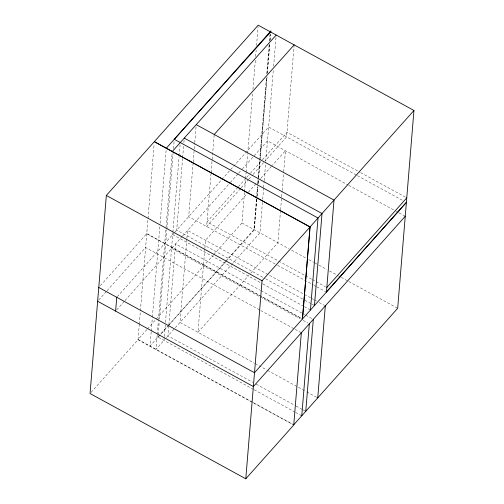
<?xml version="1.0" encoding="UTF-8"?>
<svg xmlns="http://www.w3.org/2000/svg" width="504" height="504" viewBox="0 0 504 504"><rect width="100%" height="100%" fill="white"/><g stroke="black" fill="none" stroke-linecap="round" stroke-linejoin="round"><path stroke-width="0.38" stroke-dasharray="2.52 1.89" d="M91.098 392.351L138.014 339.753L139.236 324.897M139.299 324.116L140.377 311.315M140.395 310.823L154.136 143.999M151.175 331.979L150.016 346.053L252.441 402.142M151.238 331.197L152.328 317.904M152.397 317.123L159.85 226.435M160.108 223.303L166.213 149.033M157.16 335.299L156.007 349.335L164.002 340.37L164.254 337.252M157.223 334.517L158.313 321.262M158.376 320.487L165.986 227.94M166.049 227.159L172.267 151.528M253.543 389.409L158.01 337.094L158.136 335.525M158.199 334.744L159.232 322.239M159.491 319.108L166.818 229.982M166.881 229.2L173.118 153.361M173.502 148.667L174.145 140.849M164.317 336.47L165.407 323.221M165.476 322.44L172.828 233.012M172.891 232.231L179.109 156.605M179.172 155.824L180.067 144.906M168.827 325.754L167.996 335.891L252.718 382.29M168.89 324.973L175.562 243.892L260.284 290.285M182.593 158.357L176.696 230.089L264.865 278.372M182.656 157.582L183.62 145.883M183.872 142.764L184.13 139.646M186.845 239.028L179.985 322.453L254.407 363.208M186.908 238.247L187.551 230.448L313.608 299.483M193.108 162.849L188.685 216.651L276.879 264.947M193.171 162.074L194.197 149.6M194.261 148.819L194.708 143.357M194.777 142.582L196.182 125.427M204.813 248.863L197.952 332.294L248.636 275.48M204.876 248.088L205.519 240.288L247.836 192.849M211.012 173.508L206.653 226.491L240.616 188.42M211.075 172.727L214.219 134.486M213.759 254.602L241.952 223.001L244.459 192.509M244.522 191.728L245.555 179.222M245.618 178.441L246.065 172.966M246.128 172.185L247.609 154.205M247.672 153.418L252.561 94.002M252.945 89.309L255.389 59.598M255.641 56.473L256.158 50.217M256.542 45.53L258.086 26.762M256.442 199.074L253.934 229.566L225.628 261.293M256.505 198.292L258.048 179.525M258.111 178.744L259.585 160.763M259.654 159.982L266.465 77.106M266.723 73.981L269.104 45.051M269.426 41.139L269.936 34.889M256.857 199.301L254.35 229.792L227.121 260.114M257.116 196.176L257.884 186.789M258.142 183.664L258.401 180.539M258.659 177.408L260.007 160.99M260.07 160.209L266.95 76.551M267.208 73.427L269.583 44.497M269.905 40.591L270.421 34.335M262.427 202.35L259.919 232.842L232.754 263.296M262.678 199.319L263.586 188.282M263.649 187.494L264.153 181.383M264.216 180.602L265.753 161.891M265.816 161.116L273.3 70.125M273.615 66.314L276.123 35.822M280.52 210.716L277.893 242.682L250.721 273.137M280.583 209.935L282.12 191.224M282.183 190.443L283.658 172.513M283.721 171.732L285.453 150.683L272.393 165.325M294.153 44.881L286.587 136.88L265.167 160.896M254.249 228.362L256.7 199.351M256.964 196.22L257.758 186.808M258.023 183.67L258.287 180.539M258.552 177.402L259.944 160.933M260.209 157.802L267.026 77.049M267.353 73.124L269.804 44.119M270.138 40.194L270.667 33.925M100.34 285.699L146.765 233.661L301.115 318.188M98.683 300.088L106.502 291.318M107.024 290.739L145.599 247.489L260.001 310.143M117.262 296.711L174.352 232.716M174.875 232.13L268.619 127.04L356.813 175.335M116.651 309.928L124.513 301.115M124.992 300.573L182.335 236.294M182.643 235.948L230.303 182.524M230.391 182.423L238.159 173.716M238.682 173.13L241.882 169.539M242.348 169.023L267.485 140.843L348.106 184.993M237.857 187.337L207.031 221.886L277.943 260.719M238.379 186.751L246.217 177.962M246.739 177.377L249.871 173.861M250.393 173.282L261.891 160.392M262.414 159.806L286.965 132.281L359.944 172.248M241.132 187.834L248.447 179.638M248.97 179.052L252.63 174.951M253.153 174.365L264.644 161.482M248.359 192.263L260.379 178.794M260.902 178.208L271.87 165.911M146.941 329.515L138.065 339.463L150.016 346.053L167.441 326.516M147.464 328.929L213.242 255.188M167.971 325.93L225.105 261.878M166.496 337.573L174.787 328.28M175.298 327.707L232.237 263.875M158.01 337.094L168.481 325.426M169.004 324.847L226.598 260.7M360.631 172.626L405.386 197.127M357.475 175.701L402.942 200.598M348.768 185.352L395.609 211.006M396.295 211.378L398.362 212.512M399.048 212.89L405.248 216.285M241.952 223.001L288.905 248.718M291.659 250.223L306.117 258.142M308.87 259.648L314.376 262.666M315.069 263.044L326.768 269.451M329.528 270.963L337.787 275.486M338.474 275.864L340.54 276.992M341.227 277.37L348.113 281.137M348.799 281.516L397.681 308.284M278.63 261.097L304.794 275.423M305.481 275.801L311.68 279.197M312.367 279.575L325.445 286.738M277.565 265.325L313.368 284.93M314.055 285.302L316.121 286.436M316.808 286.814L326.447 292.093M314.294 299.861L316.361 300.989M319.114 302.494L324.626 305.512M265.551 278.75L304.126 299.874M304.813 300.252L311.012 303.647M311.699 304.025L314.458 305.531M172.696 234.568L262.244 283.607M262.93 283.985L303.572 306.243M304.258 306.615L310.458 310.01M260.971 290.663L301.613 312.921M302.299 313.299L305.059 314.805M305.745 315.183L312.631 318.956M146.733 233.692L302.469 318.975M171.562 248.371L300.371 318.906M303.125 320.418L307.95 323.058M260.694 310.514L294.443 328.999M295.13 329.377L301.329 332.772M255.1 363.586L266.799 369.993M267.492 370.371L306.041 391.482M306.734 391.86L317.06 397.517M256.164 384.174L295.426 405.676M296.113 406.054L302.312 409.45M303.005 409.828L305.758 411.333M254.237 389.787L294.872 412.039M295.565 412.417L301.764 415.813M253.128 402.52L293.769 424.777M138.014 339.753L293.057 424.658"/><path stroke-width="0.76" d="M293.769 424.777L397.681 308.284L413.948 110.483L258.212 25.2L106.338 195.451L90.052 393.517L245.788 478.8L293.744 425.036L301.329 332.772M115.611 311.094L116.745 297.297M245.788 478.8L262.067 280.734L413.948 110.483M301.764 415.813L309.324 323.814M310.458 310.01L318.024 218.012L174.271 139.287L270.61 31.991M305.758 411.333L313.324 319.334M314.458 305.531L322.018 213.532L184.256 138.09M317.747 397.895L325.313 305.89M326.447 292.093L334.013 200.088L196.251 124.645M270.799 32.357L270.932 30.788M166.276 148.252L310.029 226.97L302.469 318.975L310.054 226.939L154.325 141.655L166.276 148.252L270.194 31.758M172.267 151.528L276.186 35.041M214.219 134.486L294.153 44.881M326.825 287.488L406.76 197.883M326.466 291.86L406.4 202.249M406.381 202.482L254.507 372.739L98.771 287.456M405.248 216.285L253.373 386.536L97.637 301.253M106.338 195.451L262.067 280.734"/></g></svg>
